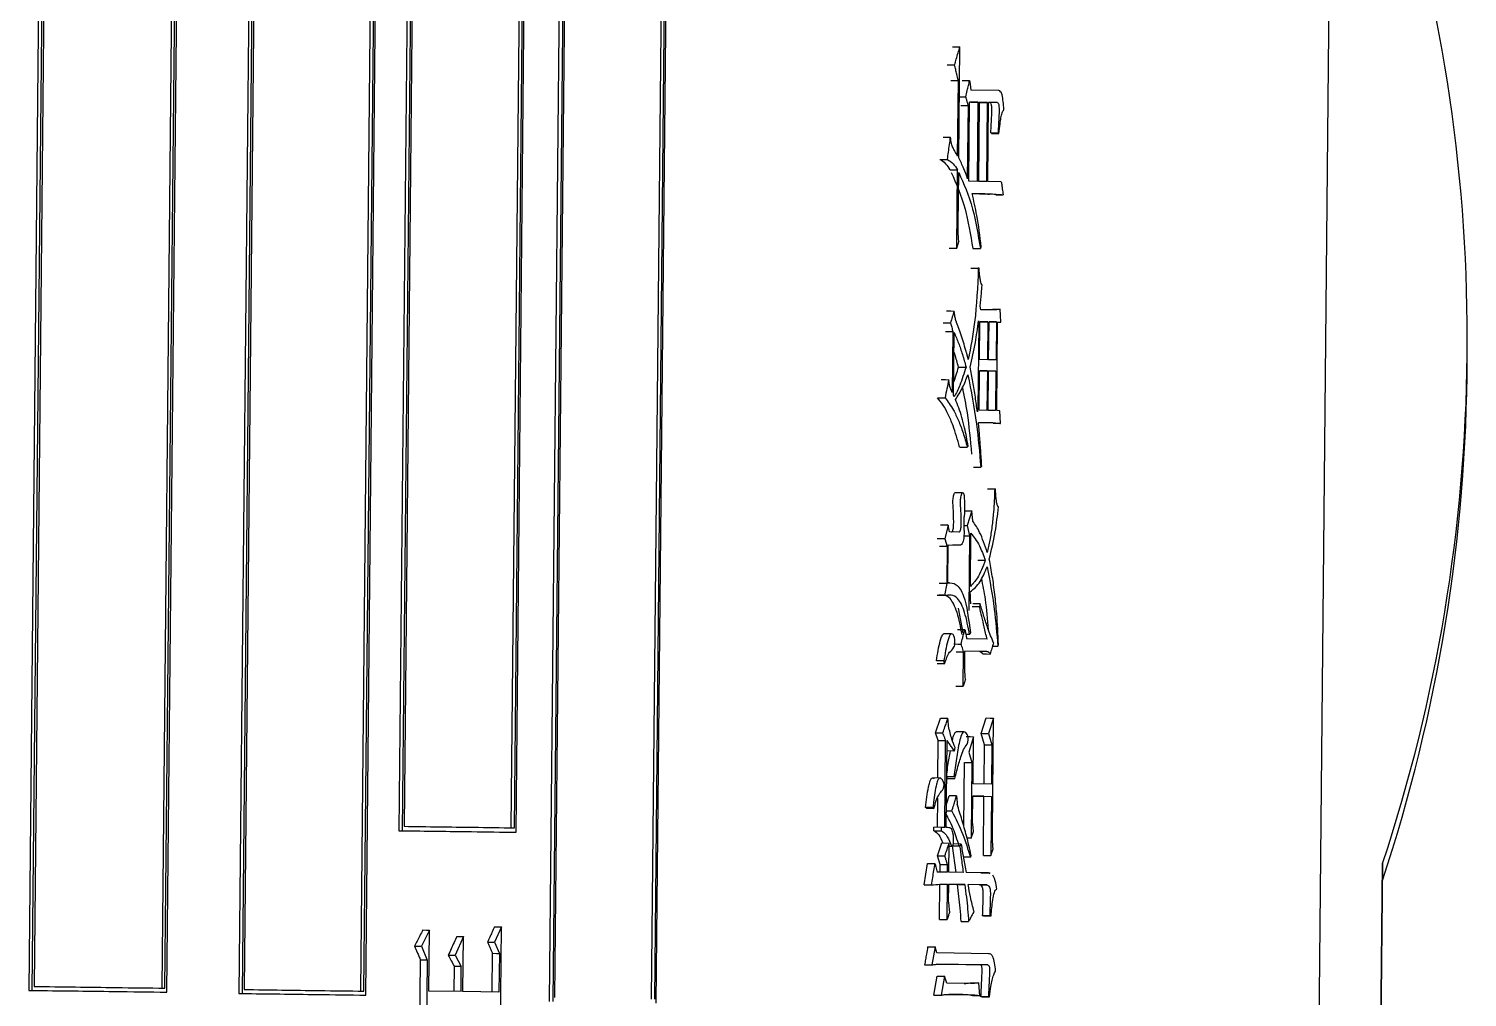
# Model space of a CAD drawing. Header units: millimetres. Extents: x 2448 to 4397, y 790 to 2168.
# Drawn here: x 3211.34 to 3227.63, y 996.73 to 1007.69 of the extents above; entities that cross this region are included whole.
import ezdxf

# ---------------------------------------------------------------- set-up
doc = ezdxf.new("R2010")
doc.units = ezdxf.units.MM

msp = doc.modelspace()

# ---------------------------------------------------------------- linework, layer by layer
at = {"color": 7, "linetype": 'Continuous', "lineweight": 25}
for p, q in [((3225.808, 981.988), (3226.21, 1022.465)), ((3211.54, 1016.729), (3211.342, 996.81)), ((3211.575, 1016.729), (3211.377, 996.81)), ((3211.599, 1016.683), (3211.402, 996.855)), ((3213.043, 1016.665), (3212.847, 996.836)), ((3212.883, 996.836), (3213.08, 1016.665)), ((3212.906, 996.791), (3213.104, 1016.709)), ((3213.918, 1016.694), (3213.72, 996.775)), ((3213.955, 1016.694), (3213.757, 996.775)), ((3213.977, 1016.649), (3213.78, 996.82)), ((3215.294, 1016.631), (3215.098, 996.802)), ((3215.136, 996.802), (3215.332, 1016.631)), ((3215.157, 996.757), (3215.354, 1016.675)), ((3215.71, 1016.625), (3215.531, 998.617)), ((3215.748, 1016.625), (3215.57, 998.617)), ((3216.859, 998.599), (3217.038, 1016.608)), ((3217.434, 1016.602), (3217.236, 996.683)), ((3217.473, 1016.602), (3217.276, 996.683)), ((3215.769, 1016.58), (3215.591, 998.667)), ((3216.979, 1016.563), (3216.801, 998.65)), ((3216.84, 998.65), (3217.018, 1016.563)), ((3217.492, 1016.556), (3217.296, 996.728)), ((3218.586, 1016.541), (3218.389, 996.712)), ((3218.429, 996.712), (3218.626, 1016.54)), ((3218.447, 996.666), (3218.644, 1016.585)), ((3221.872, 1006.232), (3221.885, 1007.488)), ((3221.74, 1007.285), (3221.824, 1007.284)), ((3221.859, 1006.251), (3221.867, 1007.108)), ((3222.327, 1006.993), (3222.01, 1006.999)), ((3221.986, 1005.967), (3221.995, 1006.863)), ((3222.092, 1006.861), (3221.995, 1006.863)), ((3222.009, 1006.862), (3222.092, 1006.861)), ((3222.084, 1005.965), (3222.092, 1006.861)), ((3222.097, 1005.965), (3222.106, 1006.861)), ((3222.197, 1006.859), (3222.106, 1006.861)), ((3222.113, 1006.86), (3222.197, 1006.859)), ((3222.188, 1005.964), (3222.197, 1006.859)), ((3222.201, 1005.963), (3222.21, 1006.859)), ((3222.307, 1006.857), (3222.21, 1006.859)), ((3222.307, 1006.857), (3222.221, 1006.858)), ((3221.972, 1005.996), (3221.981, 1006.824)), ((3221.695, 1006.468), (3221.779, 1006.467)), ((3221.658, 1006.215), (3221.743, 1006.214)), ((3221.773, 1006.096), (3221.857, 1006.096)), ((3221.848, 1005.21), (3221.857, 1006.096)), ((3221.865, 1005.482), (3221.871, 1006.066)), ((3222.084, 1005.965), (3221.986, 1005.967)), ((3222.188, 1005.964), (3222.097, 1005.965)), ((3222.353, 1005.961), (3222.201, 1005.963)), ((3222.291, 1005.815), (3222.375, 1005.814)), ((3221.764, 1005.211), (3221.848, 1005.21)), ((3222.032, 1005.206), (3222.116, 1005.205)), ((3222.009, 1004.983), (3222.093, 1004.982)), ((3222.101, 1004.982), (3222.093, 1004.982)), ((3222.26, 1004.512), (3222.123, 1004.514)), ((3221.805, 1004.266), (3221.798, 1003.575)), ((3221.812, 1003.545), (3221.819, 1004.256)), ((3222.097, 1004.359), (3222.088, 1003.385)), ((3222.107, 1003.949), (3222.111, 1004.378)), ((3222.201, 1004.376), (3222.111, 1004.378)), ((3222.118, 1004.377), (3222.201, 1004.376)), ((3222.201, 1004.376), (3222.197, 1003.948)), ((3222.21, 1003.948), (3222.214, 1004.376)), ((3222.298, 1004.375), (3222.214, 1004.376)), ((3222.215, 1004.375), (3222.298, 1004.375)), ((3222.298, 1004.375), (3222.294, 1003.946)), ((3222.301, 1003.372), (3222.311, 1004.374)), ((3222.311, 1004.374), (3222.347, 1004.374)), ((3222.311, 1004.374), (3222.347, 1004.374)), ((3227.628, 1003.95), (3227.628, 1004.14)), ((3222.197, 1003.948), (3222.107, 1003.949)), ((3222.294, 1003.946), (3222.21, 1003.948)), ((3222.101, 1003.375), (3222.105, 1003.823)), ((3222.196, 1003.821), (3222.105, 1003.823)), ((3222.112, 1003.822), (3222.196, 1003.821)), ((3222.196, 1003.821), (3222.191, 1003.374)), ((3222.204, 1003.373), (3222.209, 1003.821)), ((3222.293, 1003.82), (3222.209, 1003.821)), ((3222.209, 1003.821), (3222.293, 1003.82)), ((3222.293, 1003.82), (3222.288, 1003.372)), ((3221.632, 1003.518), (3221.716, 1003.518)), ((3222.088, 1003.385), (3222.078, 1003.385)), ((3222.191, 1003.374), (3222.101, 1003.375)), ((3222.288, 1003.372), (3222.204, 1003.373)), ((3222.335, 1003.371), (3222.301, 1003.372)), ((3222.094, 1003.239), (3222.243, 1003.236)), ((3222.159, 1003.237), (3222.243, 1003.236)), ((3221.883, 1002.959), (3221.967, 1002.959)), ((3222.037, 1002.733), (3222.121, 1002.732)), ((3221.912, 1002.441), (3221.828, 1002.442)), ((3222.196, 1002.487), (3222.279, 1002.486)), ((3222.279, 1002.486), (3222.287, 1002.486)), ((3221.933, 1002.015), (3221.934, 1002.17)), ((3222.019, 1002.237), (3221.966, 1002.073)), ((3222.032, 1002.12), (3222.019, 1002.237)), ((3221.75, 1002.076), (3221.712, 1001.921)), ((3221.766, 1001.998), (3221.75, 1002.076)), ((3221.872, 1001.996), (3221.766, 1001.998)), ((3221.933, 1002.073), (3221.966, 1002.073)), ((3221.966, 1002.073), (3221.995, 1001.955)), ((3221.995, 1001.955), (3221.987, 1001.108)), ((3222.003, 1001.381), (3222.009, 1001.984)), ((3221.712, 1001.921), (3221.739, 1001.833)), ((3221.739, 1001.833), (3221.735, 1001.414)), ((3221.749, 1001.424), (3221.753, 1001.852)), ((3221.753, 1001.852), (3221.887, 1001.85)), ((3221.887, 1001.85), (3221.803, 1001.851)), ((3222.088, 1001.681), (3222.172, 1001.68)), ((3221.735, 1001.414), (3221.711, 1001.278)), ((3221.762, 1001.424), (3221.749, 1001.424)), ((3221.711, 1001.278), (3221.626, 1001.279)), ((3221.865, 1001.136), (3221.917, 1000.856)), ((3222.022, 1001.156), (3222.106, 1001.155)), ((3222.114, 1001.184), (3222.03, 1001.185)), ((3222.114, 1001.184), (3222.106, 1001.155)), ((3221.784, 1000.844), (3221.7, 1000.845)), ((3221.923, 1000.253), (3221.927, 1000.642)), ((3221.94, 1000.525), (3221.941, 1000.651)), ((3222.191, 1000.647), (3221.941, 1000.651)), ((3222.192, 1000.784), (3221.962, 1000.787)), ((3222.105, 1000.648), (3222.191, 1000.647)), ((3222.253, 1000.704), (3222.313, 1000.704)), ((3222.313, 1000.704), (3222.321, 1000.723)), ((3221.703, 1000.538), (3221.619, 1000.539)), ((3221.627, 1000.51), (3221.712, 1000.509)), ((3221.839, 1000.253), (3221.923, 1000.253)), ((3221.608, 999.726), (3221.665, 999.891)), ((3221.665, 999.891), (3221.749, 999.89)), ((3222.125, 999.718), (3222.181, 999.893)), ((3222.266, 999.892), (3222.209, 999.718)), ((3222.253, 998.607), (3222.266, 999.892)), ((3221.608, 999.726), (3221.692, 999.726)), ((3221.64, 999.638), (3221.608, 999.726)), ((3221.928, 999.735), (3221.843, 999.736)), ((3222.038, 999.681), (3221.984, 999.507)), ((3222.033, 999.146), (3222.038, 999.681)), ((3222.163, 999.591), (3222.125, 999.718)), ((3222.209, 999.718), (3222.247, 999.59)), ((3221.636, 999.213), (3221.64, 999.638)), ((3221.714, 998.654), (3221.723, 999.638)), ((3221.73, 998.654), (3221.74, 999.637)), ((3221.822, 999.519), (3221.738, 999.52)), ((3221.822, 999.519), (3221.829, 999.558)), ((3221.984, 999.507), (3222.02, 999.39)), ((3222.159, 999.143), (3222.163, 999.591)), ((3222.247, 999.59), (3222.243, 999.143)), ((3221.929, 998.667), (3221.936, 999.39)), ((3222.02, 999.39), (3222.011, 998.533)), ((3221.661, 999.213), (3221.577, 999.214)), ((3221.816, 999.227), (3221.732, 999.228)), ((3221.745, 999.208), (3221.736, 999.223)), ((3221.732, 998.916), (3221.762, 999.013)), ((3222.029, 998.718), (3222.032, 999.01)), ((3222.032, 999.01), (3222.242, 999.006)), ((3222.157, 999.007), (3222.032, 999.009)), ((3222.243, 999.143), (3222.033, 999.146)), ((3222.151, 998.335), (3222.157, 999.007)), ((3222.157, 999.007), (3222.242, 999.006)), ((3221.579, 998.88), (3221.496, 998.881)), ((3221.506, 998.871), (3221.496, 998.881)), ((3221.63, 998.655), (3221.633, 998.987)), ((3222.242, 999.006), (3222.235, 998.335)), ((3215.531, 998.617), (3216.82, 998.6)), ((3215.531, 998.617), (3215.57, 998.617)), ((3216.82, 998.6), (3216.859, 998.599)), ((3221.588, 998.617), (3221.588, 998.656)), ((3221.672, 998.655), (3221.588, 998.656)), ((3221.588, 998.617), (3221.671, 998.616)), ((3221.672, 998.655), (3221.671, 998.616)), ((3221.714, 998.654), (3221.672, 998.655)), ((3222.011, 998.533), (3221.966, 998.533)), ((3222.011, 998.533), (3222.037, 998.61)), ((3221.63, 998.334), (3221.68, 998.479)), ((3221.68, 998.479), (3221.764, 998.478)), ((3221.76, 998.147), (3221.764, 998.478)), ((3221.763, 998.442), (3221.795, 998.442)), ((3221.801, 998.448), (3221.885, 998.447)), ((3221.842, 998.145), (3221.801, 998.448)), ((3221.897, 998.466), (3221.814, 998.467)), ((3221.897, 998.466), (3221.885, 998.447)), ((3222.235, 998.335), (3222.26, 998.412)), ((3221.481, 998.005), (3221.519, 998.248)), ((3221.63, 998.334), (3221.714, 998.333)), ((3221.661, 998.236), (3221.63, 998.334)), ((3221.66, 998.149), (3221.661, 998.236)), ((3221.744, 998.148), (3221.745, 998.235)), ((3222.003, 998.319), (3221.925, 998.319)), ((3222.003, 998.319), (3222.013, 998.338)), ((3222.151, 998.335), (3222.235, 998.335)), ((3226.473, 978.36), (3226.67, 998.246)), ((3226.67, 998.246), (3226.509, 981.96)), ((3221.744, 998.148), (3221.628, 998.149)), ((3221.926, 998.145), (3221.76, 998.147)), ((3222.206, 998.14), (3221.957, 998.144)), ((3222.121, 998.141), (3222.206, 998.14)), ((3222.226, 998.13), (3222.206, 998.14)), ((3222.227, 998.138), (3222.209, 998.139)), ((3221.655, 997.613), (3221.659, 998.012)), ((3221.739, 997.612), (3221.743, 998.011)), ((3221.757, 997.807), (3221.759, 998.011)), ((3221.94, 998.008), (3221.759, 998.011)), ((3221.856, 998.009), (3221.759, 998.01)), ((3221.856, 998.009), (3221.94, 998.008)), ((3222.189, 998.004), (3221.978, 998.008)), ((3222.105, 998.005), (3221.978, 998.007)), ((3222.105, 998.005), (3222.189, 998.004)), ((3221.655, 997.613), (3221.739, 997.612)), ((3222.222, 997.653), (3222.138, 997.654)), ((3222.153, 997.654), (3222.138, 997.654)), ((3222.153, 997.654), (3222.237, 997.653)), ((3222.222, 997.653), (3222.237, 997.653)), ((3215.88, 997.493), (3215.788, 997.309)), ((3215.873, 996.802), (3215.88, 997.493)), ((3216.264, 997.42), (3216.169, 997.207)), ((3216.258, 996.797), (3216.264, 997.42)), ((3216.695, 997.531), (3216.615, 997.356)), ((3216.681, 996.099), (3216.695, 997.531)), ((3215.788, 997.309), (3215.854, 997.153)), ((3216.588, 996.792), (3216.592, 997.23)), ((3216.615, 997.356), (3216.67, 997.229)), ((3216.67, 997.229), (3216.666, 996.791)), ((3221.603, 997.303), (3221.568, 997.099)), ((3221.625, 997.234), (3221.603, 997.303)), ((3222.209, 997.225), (3221.625, 997.234)), ((3215.766, 995.995), (3215.777, 997.153)), ((3215.854, 997.153), (3215.843, 995.994)), ((3216.158, 996.798), (3216.161, 997.08)), ((3216.239, 997.079), (3216.161, 997.08)), ((3216.169, 997.207), (3216.239, 997.079)), ((3216.236, 996.797), (3216.239, 997.079)), ((3222.114, 997.099), (3221.624, 997.107)), ((3221.708, 997.106), (3222.198, 997.099)), ((3222.199, 997.099), (3222.114, 997.099)), ((3221.589, 996.757), (3221.626, 996.971)), ((3221.71, 996.97), (3221.672, 996.756)), ((3221.735, 996.892), (3221.71, 996.97)), ((3222.005, 996.887), (3221.735, 996.892)), ((3222.112, 996.75), (3222.098, 996.896)), ((3211.342, 996.81), (3212.87, 996.791)), ((3212.87, 996.791), (3212.906, 996.791)), ((3213.72, 996.775), (3215.119, 996.757)), ((3215.119, 996.757), (3215.157, 996.757)), ((3216.236, 996.797), (3215.873, 996.802)), ((3216.666, 996.791), (3216.258, 996.797)), ((3221.919, 996.762), (3221.761, 996.764)), ((3221.788, 996.764), (3222.003, 996.761)), ((3221.919, 996.762), (3222.003, 996.761)), ((3222.207, 996.738), (3222.123, 996.739)), ((3222.135, 996.739), (3222.123, 996.739)), ((3222.135, 996.739), (3222.219, 996.738)), ((3222.219, 996.738), (3222.207, 996.738))]:
    msp.add_line(p, q, dxfattribs=at)
at = {"color": 7, "linetype": 'Continuous', "lineweight": 25, "flags": 128}
for points in [[(3221.8, 1007.488), (3221.847, 1007.488), (3221.885, 1007.488)], [(3221.783, 1007.109), (3221.83, 1007.108), (3221.867, 1007.108)], [(3221.91, 1007.107), (3221.957, 1007.106), (3221.994, 1007.106)], [(3221.994, 1007.106), (3222, 1007.065), (3222.005, 1007.032), (3222.01, 1006.999)], [(3221.879, 1006.922), (3221.914, 1006.922), (3221.951, 1006.922)], [(3221.896, 1006.825), (3221.943, 1006.824), (3221.981, 1006.824)], [(3222.233, 1006.517), (3222.266, 1006.517), (3222.291, 1006.517), (3222.317, 1006.516)], [(3222.244, 1006.507), (3222.276, 1006.507), (3222.302, 1006.507), (3222.327, 1006.507)], [(3222.123, 1004.514), (3222.118, 1004.533), (3222.113, 1004.553)], [(3221.734, 1004.5), (3221.781, 1004.5), (3221.819, 1004.499)], [(3222.095, 1004.388), (3222.096, 1004.373), (3222.097, 1004.359)], [(3222.255, 1004.521), (3222.301, 1004.52), (3222.339, 1004.52)], [(3222.347, 1004.374), (3222.343, 1004.447), (3222.339, 1004.52)], [(3221.694, 1004.365), (3221.741, 1004.364), (3221.778, 1004.364)], [(3221.721, 1004.267), (3221.768, 1004.266), (3221.805, 1004.266)], [(3221.87, 1003.865), (3221.892, 1003.865), (3221.915, 1003.865), (3221.954, 1003.864)], [(3221.673, 1003.722), (3221.72, 1003.722), (3221.758, 1003.721)], [(3221.771, 1003.643), (3221.764, 1003.682), (3221.758, 1003.721)], [(3221.82, 1003.526), (3221.816, 1003.536), (3221.812, 1003.545)], [(3222.088, 1003.385), (3222.085, 1003.37), (3222.082, 1003.356)], [(3222.346, 1003.225), (3222.341, 1003.298), (3222.335, 1003.371)], [(3222.346, 1003.225), (3222.298, 1003.225), (3222.263, 1003.226)], [(3221.935, 1002.238), (3221.982, 1002.238), (3222.019, 1002.237)], [(3221.75, 1002.076), (3221.702, 1002.077), (3221.665, 1002.077)], [(3221.93, 1001.956), (3221.957, 1001.956), (3221.995, 1001.955)], [(3221.712, 1001.921), (3221.664, 1001.921), (3221.627, 1001.922)], [(3221.739, 1001.833), (3221.691, 1001.833), (3221.654, 1001.834)], [(3221.735, 1001.414), (3221.687, 1001.415), (3221.65, 1001.415)], [(3221.857, 1000.896), (3221.903, 1000.895), (3221.941, 1000.895)], [(3221.995, 1000.836), (3221.964, 1000.836), (3221.952, 1000.836)], [(3222.003, 1000.855), (3222.001, 1000.85), (3221.998, 1000.843), (3221.995, 1000.836)], [(3221.814, 1000.731), (3221.86, 1000.73), (3221.898, 1000.73)], [(3221.843, 1000.643), (3221.89, 1000.642), (3221.927, 1000.642)], [(3222.143, 1000.618), (3222.163, 1000.618), (3222.184, 1000.618), (3222.227, 1000.617)], [(3222.181, 999.893), (3222.228, 999.892), (3222.266, 999.892)], [(3221.954, 999.682), (3222.001, 999.682), (3222.038, 999.681)], [(3222.125, 999.718), (3222.172, 999.718), (3222.209, 999.718)], [(3221.64, 999.638), (3221.687, 999.638), (3221.723, 999.638)], [(3222.163, 999.591), (3222.21, 999.591), (3222.247, 999.59)], [(3221.936, 999.39), (3221.983, 999.39), (3222.02, 999.39)], [(3221.745, 999.208), (3221.782, 999.208), (3221.805, 999.208), (3221.828, 999.208)], [(3221.846, 999.013), (3221.799, 999.013), (3221.762, 999.013)], [(3221.846, 999.013), (3221.85, 998.969), (3221.852, 998.942), (3221.854, 998.915)], [(3221.506, 998.871), (3221.531, 998.871), (3221.56, 998.871), (3221.589, 998.87)], [(3221.793, 998.838), (3221.772, 998.838), (3221.751, 998.838), (3221.732, 998.839)], [(3222.037, 998.61), (3222.034, 998.654), (3222.031, 998.686), (3222.029, 998.718)], [(3221.519, 998.248), (3221.566, 998.247), (3221.602, 998.247)], [(3221.661, 998.236), (3221.708, 998.235), (3221.745, 998.235)], [(3221.481, 998.005), (3221.527, 998.005), (3221.564, 998.004)], [(3221.757, 997.807), (3221.76, 997.763), (3221.763, 997.726), (3221.765, 997.69)], [(3221.899, 997.59), (3221.946, 997.589), (3221.983, 997.589)], [(3215.803, 997.494), (3215.846, 997.493), (3215.88, 997.493)], [(3216.187, 997.42), (3216.23, 997.42), (3216.264, 997.42)], [(3216.617, 997.531), (3216.66, 997.531), (3216.695, 997.531)], [(3215.711, 997.31), (3215.754, 997.309), (3215.788, 997.309)], [(3216.537, 997.357), (3216.581, 997.357), (3216.615, 997.356)], [(3216.592, 997.23), (3216.636, 997.229), (3216.67, 997.229)], [(3221.519, 997.303), (3221.566, 997.303), (3221.603, 997.303)], [(3215.854, 997.153), (3215.811, 997.153), (3215.777, 997.153)], [(3216.092, 997.207), (3216.135, 997.207), (3216.169, 997.207)], [(3221.485, 997.099), (3221.531, 997.099), (3221.568, 997.099)], [(3221.626, 996.971), (3221.673, 996.97), (3221.71, 996.97)], [(3222.014, 996.897), (3222.061, 996.896), (3222.098, 996.896)], [(3211.342, 996.81), (3211.362, 996.81), (3211.377, 996.81)], [(3213.72, 996.775), (3213.741, 996.775), (3213.757, 996.775)], [(3221.589, 996.757), (3221.635, 996.757), (3221.672, 996.756)], [(3222.112, 996.75), (3222.065, 996.75), (3222.028, 996.75)]]:
    msp.add_lwpolyline(points, dxfattribs=at)
at = {"color": 7, "linetype": 'Continuous', "lineweight": 25}
for centre, start, end in [((3208.729, 1004.188), 341.6779, 17.1835), ((3208.728, 1003.998), 341.6639, 359.8542)]:
    msp.add_arc(centre, 18.9, start, end, dxfattribs=at)
for points, knots in [([(3221.824, 1007.284), (3221.831, 1007.306), (3221.844, 1007.351), (3221.864, 1007.419), (3221.878, 1007.465), (3221.885, 1007.488)], [0, 0, 0, 0, 0.327334, 0.663667, 1, 1, 1, 1]), ([(3221.867, 1007.108), (3221.861, 1007.132), (3221.851, 1007.173), (3221.837, 1007.231), (3221.828, 1007.266), (3221.824, 1007.284)], [0, 0, 0, 0, 0.401179, 0.700589, 1, 1, 1, 1]), ([(3221.951, 1006.922), (3221.957, 1006.946), (3221.967, 1006.989), (3221.981, 1007.05), (3221.99, 1007.087), (3221.994, 1007.106)], [0, 0, 0, 0, 0.39674, 0.69837, 1, 1, 1, 1]), ([(3222.382, 1006.778), (3222.378, 1006.839), (3222.372, 1006.924), (3222.346, 1006.986), (3222.333, 1006.991), (3222.327, 1006.993)], [0, 0, 0, 0, 0.576232, 0.790743, 1, 1, 1, 1]), ([(3221.981, 1006.824), (3221.977, 1006.835), (3221.971, 1006.856), (3221.961, 1006.889), (3221.955, 1006.911), (3221.951, 1006.922)], [0, 0, 0, 0, 0.328624, 0.664312, 1, 1, 1, 1]), ([(3222.221, 1006.858), (3222.225, 1006.857), (3222.232, 1006.856), (3222.238, 1006.838), (3222.245, 1006.792), (3222.239, 1006.679), (3222.234, 1006.581), (3222.231, 1006.517)], [0, 0, 0, 0, 0.09988, 0.161027, 0.225197, 0.488841, 1, 1, 1, 1]), ([(3222.307, 1006.857), (3222.311, 1006.857), (3222.318, 1006.855), (3222.324, 1006.837), (3222.331, 1006.791), (3222.324, 1006.678), (3222.32, 1006.581), (3222.317, 1006.516)], [0, 0, 0, 0, 0.099992, 0.161179, 0.225357, 0.488943, 1, 1, 1, 1]), ([(3222.327, 1006.507), (3222.331, 1006.544), (3222.336, 1006.606), (3222.349, 1006.685), (3222.363, 1006.744), (3222.375, 1006.767), (3222.382, 1006.778)], [0, 0, 0, 0, 0.348975, 0.571883, 0.789677, 1, 1, 1, 1]), ([(3222.317, 1006.516), (3222.319, 1006.515), (3222.322, 1006.511), (3222.325, 1006.508), (3222.327, 1006.507)], [0, 0, 0, 0, 0.499999, 1, 1, 1, 1]), ([(3221.743, 1006.214), (3221.747, 1006.242), (3221.755, 1006.298), (3221.767, 1006.382), (3221.775, 1006.439), (3221.779, 1006.467)], [0, 0, 0, 0, 0.328333, 0.664167, 1, 1, 1, 1]), ([(3221.859, 1006.251), (3221.848, 1006.27), (3221.831, 1006.302), (3221.807, 1006.344), (3221.787, 1006.392), (3221.782, 1006.442), (3221.779, 1006.467)], [0, 0, 0, 0, 0.334537, 0.551409, 0.771322, 1, 1, 1, 1]), ([(3221.658, 1006.215), (3221.68, 1006.202), (3221.72, 1006.179), (3221.756, 1006.122), (3221.772, 1006.096)], [0, 0, 0, 0, 0.556645, 1, 1, 1, 1]), ([(3221.743, 1006.214), (3221.765, 1006.201), (3221.805, 1006.178), (3221.841, 1006.121), (3221.857, 1006.096)], [0, 0, 0, 0, 0.556684, 1, 1, 1, 1]), ([(3221.972, 1005.996), (3221.958, 1006.035), (3221.935, 1006.096), (3221.901, 1006.173), (3221.882, 1006.212), (3221.872, 1006.232)], [0, 0, 0, 0, 0.453187, 0.726355, 1, 1, 1, 1]), ([(3221.785, 1006.067), (3221.842, 1005.941), (3221.946, 1005.713), (3222.004, 1005.363), (3222.031, 1005.206)], [0, 0, 0, 0, 0.5513605, 1, 1, 1, 1]), ([(3221.871, 1006.066), (3221.928, 1005.94), (3222.031, 1005.712), (3222.09, 1005.362), (3222.116, 1005.205)], [0, 0, 0, 0, 0.551463, 1, 1, 1, 1]), ([(3222.353, 1005.961), (3222.355, 1005.948), (3222.359, 1005.921), (3222.366, 1005.872), (3222.371, 1005.837), (3222.375, 1005.814)], [0, 0, 0, 0, 0.271196, 0.542393, 1, 1, 1, 1]), ([(3222.023, 1005.83), (3222.055, 1005.829), (3222.119, 1005.828), (3222.237, 1005.826), (3222.321, 1005.819), (3222.375, 1005.814)], [0, 0, 0, 0, 0.268696, 0.537392, 1, 1, 1, 1]), ([(3222.127, 1005.225), (3222.112, 1005.346), (3222.084, 1005.561), (3222.041, 1005.748), (3222.023, 1005.83)], [0, 0, 0, 0, 0.563625, 1, 1, 1, 1]), ([(3222.061, 1005.828), (3222.092, 1005.827), (3222.143, 1005.826), (3222.189, 1005.823), (3222.216, 1005.822), (3222.218, 1005.822), (3222.218, 1005.822)], [0, 0, 0, 0, 0.511474, 0.839282, 0.983312, 1, 1, 1, 1]), ([(3221.871, 1005.287), (3221.869, 1005.323), (3221.865, 1005.387), (3221.865, 1005.453), (3221.865, 1005.482)], [0, 0, 0, 0, 0.558776, 1, 1, 1, 1]), ([(3221.871, 1005.287), (3221.868, 1005.276), (3221.863, 1005.258), (3221.855, 1005.232), (3221.85, 1005.217), (3221.848, 1005.21)], [0, 0, 0, 0, 0.429625, 0.714813, 1, 1, 1, 1]), ([(3222.116, 1005.205), (3222.118, 1005.209), (3222.122, 1005.215), (3222.125, 1005.221), (3222.127, 1005.225)], [0, 0, 0, 0, 0.500751, 1, 1, 1, 1]), ([(3222.093, 1004.982), (3222.084, 1004.774), (3222.068, 1004.405), (3222.006, 1004.089), (3221.979, 1003.952)], [0, 0, 0, 0, 0.565204, 1, 1, 1, 1]), ([(3222.136, 1004.786), (3222.13, 1004.802), (3222.12, 1004.829), (3222.11, 1004.88), (3222.104, 1004.929), (3222.102, 1004.964), (3222.101, 1004.982)], [0, 0, 0, 0, 0.329696, 0.549534, 0.773574, 1, 1, 1, 1]), ([(3222.113, 1004.553), (3222.118, 1004.602), (3222.126, 1004.679), (3222.133, 1004.758), (3222.136, 1004.786)], [0, 0, 0, 0, 0.632425, 1, 1, 1, 1]), ([(3221.819, 1004.499), (3221.812, 1004.477), (3221.799, 1004.432), (3221.785, 1004.386), (3221.778, 1004.364)], [0, 0, 0, 0, 0.5000008, 1, 1, 1, 1]), ([(3221.835, 1004.402), (3221.832, 1004.418), (3221.827, 1004.451), (3221.821, 1004.483), (3221.819, 1004.499)], [0, 0, 0, 0, 0.500003, 1, 1, 1, 1]), ([(3221.979, 1003.952), (3221.979, 1003.954), (3221.978, 1003.957), (3221.977, 1003.961), (3221.976, 1003.965), (3221.975, 1003.97), (3221.974, 1003.974), (3221.973, 1003.977), (3221.972, 1003.981), (3221.971, 1003.986), (3221.97, 1003.99), (3221.969, 1003.993), (3221.968, 1003.996), (3221.967, 1004.001), (3221.966, 1004.006), (3221.964, 1004.011), (3221.962, 1004.018), (3221.956, 1004.04), (3221.941, 1004.093), (3221.924, 1004.147), (3221.902, 1004.216), (3221.889, 1004.255), (3221.877, 1004.287), (3221.875, 1004.293), (3221.872, 1004.3), (3221.87, 1004.307), (3221.867, 1004.314), (3221.865, 1004.32), (3221.863, 1004.327), (3221.86, 1004.334), (3221.857, 1004.341), (3221.855, 1004.347), (3221.854, 1004.351), (3221.852, 1004.355), (3221.851, 1004.357), (3221.85, 1004.361), (3221.849, 1004.364), (3221.847, 1004.368), (3221.846, 1004.371), (3221.845, 1004.374), (3221.844, 1004.378), (3221.842, 1004.381), (3221.841, 1004.384), (3221.84, 1004.388), (3221.839, 1004.391), (3221.837, 1004.395), (3221.836, 1004.398), (3221.835, 1004.4), (3221.835, 1004.402)], [0, 0, 0, 0, 0.012734, 0.019116, 0.025497, 0.038261, 0.044642, 0.051024, 0.057405, 0.070169, 0.07655, 0.082932, 0.089313, 0.095695, 0.108458, 0.121222, 0.127603, 0.15313, 0.255256, 0.459524, 0.510578, 0.714829, 0.727592, 0.740355, 0.753119, 0.778645, 0.791408, 0.804172, 0.816935, 0.842461, 0.855225, 0.867988, 0.880751, 0.887133, 0.893514, 0.899896, 0.912659, 0.919041, 0.925422, 0.931804, 0.944567, 0.950949, 0.95733, 0.963712, 0.976475, 0.982857, 0.989238, 1, 1, 1, 1]), ([(3222, 1003.864), (3222.021, 1003.955), (3222.059, 1004.119), (3222.084, 1004.305), (3222.095, 1004.388)], [0, 0, 0, 0, 0.556328, 1, 1, 1, 1]), ([(3222.339, 1004.52), (3222.329, 1004.518), (3222.312, 1004.514), (3222.286, 1004.512), (3222.269, 1004.512), (3222.26, 1004.512)], [0, 0, 0, 0, 0.3489976, 0.6744248, 1, 1, 1, 1]), ([(3221.778, 1004.364), (3221.783, 1004.347), (3221.792, 1004.315), (3221.801, 1004.282), (3221.805, 1004.266)], [0, 0, 0, 0, 0.500001, 1, 1, 1, 1]), ([(3221.819, 1004.256), (3221.836, 1004.217), (3221.869, 1004.139), (3221.914, 1004.009), (3221.941, 1003.913), (3221.954, 1003.864)], [0, 0, 0, 0, 0.335797, 0.666653, 1, 1, 1, 1]), ([(3221.868, 1003.865), (3221.856, 1003.914), (3221.839, 1003.975), (3221.821, 1004.028), (3221.817, 1004.038)], [0, 0, 0, 0, 0.801995, 1, 1, 1, 1]), ([(3221.814, 1003.698), (3221.814, 1003.698), (3221.835, 1003.744), (3221.852, 1003.804), (3221.868, 1003.865)], [0, 0, 0, 0, 0.000975, 1, 1, 1, 1]), ([(3221.954, 1003.864), (3221.931, 1003.792), (3221.891, 1003.663), (3221.842, 1003.567), (3221.82, 1003.526)], [0, 0, 0, 0, 0.563805, 1, 1, 1, 1]), ([(3221.834, 1003.496), (3221.862, 1003.539), (3221.912, 1003.617), (3221.956, 1003.727), (3221.975, 1003.776)], [0, 0, 0, 0, 0.556523, 1, 1, 1, 1]), ([(3221.975, 1003.776), (3222.01, 1003.595), (3222.074, 1003.268), (3222.107, 1002.897), (3222.121, 1002.732)], [0, 0, 0, 0, 0.555351, 1, 1, 1, 1]), ([(3222.082, 1003.356), (3222.075, 1003.412), (3222.06, 1003.529), (3222.033, 1003.699), (3222.011, 1003.809), (3222, 1003.864)], [0, 0, 0, 0, 0.317568, 0.657783, 1, 1, 1, 1]), ([(3221.758, 1003.721), (3221.751, 1003.688), (3221.737, 1003.62), (3221.723, 1003.552), (3221.716, 1003.518)], [0, 0, 0, 0, 0.5, 1, 1, 1, 1]), ([(3221.798, 1003.575), (3221.795, 1003.584), (3221.788, 1003.6), (3221.779, 1003.623), (3221.774, 1003.637), (3221.771, 1003.643)], [0, 0, 0, 0, 0.405621, 0.70281, 1, 1, 1, 1]), ([(3222.02, 1002.879), (3222.005, 1003.039), (3221.982, 1003.308), (3221.935, 1003.541), (3221.916, 1003.635)], [0, 0, 0, 0, 0.5961323, 1, 1, 1, 1]), ([(3221.881, 1002.959), (3221.858, 1003.043), (3221.819, 1003.181), (3221.753, 1003.33), (3221.695, 1003.439), (3221.652, 1003.492), (3221.631, 1003.518)], [0, 0, 0, 0, 0.345685, 0.565873, 0.783961, 1, 1, 1, 1]), ([(3221.716, 1003.518), (3221.748, 1003.474), (3221.802, 1003.402), (3221.869, 1003.263), (3221.922, 1003.123), (3221.952, 1003.014), (3221.967, 1002.959)], [0, 0, 0, 0, 0.334574, 0.553688, 0.775445, 1, 1, 1, 1]), ([(3221.978, 1002.968), (3221.965, 1003.039), (3221.945, 1003.155), (3221.907, 1003.296), (3221.873, 1003.405), (3221.847, 1003.466), (3221.834, 1003.496)], [0, 0, 0, 0, 0.345466, 0.566001, 0.784169, 1, 1, 1, 1]), ([(3222.132, 1002.742), (3222.128, 1002.803), (3222.121, 1002.917), (3222.108, 1003.083), (3222.099, 1003.187), (3222.094, 1003.239)], [0, 0, 0, 0, 0.365327, 0.682454, 1, 1, 1, 1]), ([(3222.243, 1003.236), (3222.253, 1003.236), (3222.273, 1003.235), (3222.307, 1003.231), (3222.332, 1003.227), (3222.346, 1003.225)], [0, 0, 0, 0, 0.287779, 0.575565, 1, 1, 1, 1]), ([(3221.967, 1002.959), (3221.969, 1002.96), (3221.972, 1002.963), (3221.976, 1002.967), (3221.978, 1002.968)], [0, 0, 0, 0, 0.500657, 1, 1, 1, 1]), ([(3222.121, 1002.732), (3222.123, 1002.734), (3222.127, 1002.737), (3222.13, 1002.74), (3222.132, 1002.742)], [0, 0, 0, 0, 0.500003, 1, 1, 1, 1]), ([(3221.787, 1001.997), (3221.788, 1001.999), (3221.792, 1002.003), (3221.798, 1002.001), (3221.804, 1002.013), (3221.809, 1002.031), (3221.814, 1002.066), (3221.814, 1002.137), (3221.813, 1002.237), (3221.802, 1002.335), (3221.811, 1002.401), (3221.819, 1002.428), (3221.824, 1002.44), (3221.826, 1002.442), (3221.827, 1002.442)], [0, 0, 0, 0, 0.034171, 0.073389, 0.106736, 0.15583, 0.204987, 0.325015, 0.55693, 0.788459, 0.894095, 0.950742, 0.996202, 1, 1, 1, 1]), ([(3221.872, 1001.996), (3221.874, 1001.998), (3221.878, 1002.002), (3221.884, 1002), (3221.89, 1002.013), (3221.894, 1002.03), (3221.899, 1002.066), (3221.9, 1002.136), (3221.899, 1002.236), (3221.887, 1002.334), (3221.897, 1002.4), (3221.904, 1002.428), (3221.91, 1002.44), (3221.916, 1002.445), (3221.92, 1002.443), (3221.925, 1002.435), (3221.93, 1002.421), (3221.936, 1002.378), (3221.935, 1002.313), (3221.936, 1002.247), (3221.935, 1002.203), (3221.934, 1002.181), (3221.934, 1002.17)], [0, 0, 0, 0, 0.021255, 0.045634, 0.066381, 0.096882, 0.127416, 0.201896, 0.345722, 0.489304, 0.555122, 0.590298, 0.618631, 0.635436, 0.65237, 0.671401, 0.697046, 0.723328, 0.842965, 0.921389, 0.96072, 1, 1, 1, 1]), ([(3222.279, 1002.486), (3222.275, 1002.397), (3222.269, 1002.252), (3222.248, 1002.058), (3222.225, 1001.904), (3222.204, 1001.812), (3222.194, 1001.767)], [0, 0, 0, 0, 0.344241, 0.565371, 0.784215, 1, 1, 1, 1]), ([(3222.321, 1002.281), (3222.317, 1002.285), (3222.309, 1002.294), (3222.3, 1002.332), (3222.292, 1002.395), (3222.289, 1002.448), (3222.287, 1002.486)], [0, 0, 0, 0, 0.175129, 0.358666, 0.54795, 1, 1, 1, 1]), ([(3222.217, 1001.689), (3222.241, 1001.789), (3222.286, 1001.969), (3222.31, 1002.185), (3222.321, 1002.281)], [0, 0, 0, 0, 0.5546785, 1, 1, 1, 1]), ([(3222.194, 1001.767), (3222.167, 1001.848), (3222.118, 1001.992), (3222.058, 1002.081), (3222.032, 1002.12)], [0, 0, 0, 0, 0.564028, 1, 1, 1, 1]), ([(3221.933, 1002.015), (3221.932, 1001.99), (3221.931, 1001.943), (3221.921, 1001.882), (3221.904, 1001.853), (3221.893, 1001.851), (3221.887, 1001.85)], [0, 0, 0, 0, 0.294355, 0.578425, 0.791193, 1, 1, 1, 1]), ([(3222.009, 1001.984), (3222.042, 1001.942), (3222.102, 1001.867), (3222.15, 1001.737), (3222.172, 1001.68)], [0, 0, 0, 0, 0.5553053, 1, 1, 1, 1]), ([(3222.172, 1001.68), (3222.143, 1001.605), (3222.092, 1001.473), (3222.03, 1001.409), (3222.003, 1001.381)], [0, 0, 0, 0, 0.563495, 1, 1, 1, 1]), ([(3222.321, 1000.723), (3222.316, 1000.842), (3222.307, 1001.036), (3222.281, 1001.293), (3222.253, 1001.5), (3222.229, 1001.626), (3222.217, 1001.689)], [0, 0, 0, 0, 0.3439362, 0.5647409, 0.7835602, 1, 1, 1, 1]), ([(3222.002, 1001.322), (3222.041, 1001.353), (3222.11, 1001.409), (3222.167, 1001.542), (3222.192, 1001.602)], [0, 0, 0, 0, 0.555142, 1, 1, 1, 1]), ([(3222.209, 1000.89), (3222.199, 1001.009), (3222.182, 1001.218), (3222.146, 1001.396), (3222.13, 1001.473)], [0, 0, 0, 0, 0.5663986, 1, 1, 1, 1]), ([(3222.192, 1001.602), (3222.222, 1001.447), (3222.276, 1001.168), (3222.302, 1000.847), (3222.313, 1000.704)], [0, 0, 0, 0, 0.554603, 1, 1, 1, 1]), ([(3221.909, 1000.836), (3221.892, 1000.925), (3221.859, 1001.097), (3221.76, 1001.3), (3221.677, 1001.287), (3221.626, 1001.279)], [0, 0, 0, 0, 0.292268, 0.570102, 1, 1, 1, 1]), ([(3221.995, 1000.836), (3221.978, 1000.924), (3221.944, 1001.097), (3221.846, 1001.299), (3221.762, 1001.286), (3221.711, 1001.278)], [0, 0, 0, 0, 0.292119, 0.569949, 1, 1, 1, 1]), ([(3221.749, 1001.424), (3221.78, 1001.423), (3221.844, 1001.422), (3221.951, 1001.262), (3221.983, 1001.011), (3222.003, 1000.855)], [0, 0, 0, 0, 0.271051, 0.544558, 1, 1, 1, 1]), ([(3222.009, 1001.186), (3222.007, 1001.211), (3222.003, 1001.256), (3222.003, 1001.302), (3222.002, 1001.322)], [0, 0, 0, 0, 0.558906, 1, 1, 1, 1]), ([(3222.192, 1000.784), (3222.181, 1000.831), (3222.161, 1000.916), (3222.133, 1001.04), (3222.115, 1001.117), (3222.106, 1001.155)], [0, 0, 0, 0, 0.37909, 0.689545, 1, 1, 1, 1]), ([(3222.265, 1000.743), (3222.243, 1000.797), (3222.206, 1000.89), (3222.157, 1001.041), (3222.128, 1001.136), (3222.114, 1001.184)], [0, 0, 0, 0, 0.399279, 0.699294, 1, 1, 1, 1]), ([(3221.618, 1000.539), (3221.631, 1000.62), (3221.647, 1000.722), (3221.677, 1000.812), (3221.69, 1000.843), (3221.698, 1000.843), (3221.699, 1000.843)], [0, 0, 0, 0, 0.652367, 0.81826, 0.978942, 1, 1, 1, 1]), ([(3221.712, 1000.509), (3221.729, 1000.559), (3221.76, 1000.648), (3221.807, 1000.665), (3221.826, 1000.717), (3221.83, 1000.751), (3221.826, 1000.785), (3221.82, 1000.812), (3221.811, 1000.832), (3221.799, 1000.846), (3221.781, 1000.848), (3221.762, 1000.813), (3221.732, 1000.719), (3221.716, 1000.618), (3221.703, 1000.538)], [0, 0, 0, 0, 0.206868, 0.36599, 0.398263, 0.429777, 0.462673, 0.497292, 0.528823, 0.558939, 0.620363, 0.68271, 0.747056, 1, 1, 1, 1]), ([(3221.898, 1000.73), (3221.904, 1000.753), (3221.914, 1000.793), (3221.929, 1000.848), (3221.937, 1000.879), (3221.941, 1000.895)], [0, 0, 0, 0, 0.4259906, 0.7129953, 1, 1, 1, 1]), ([(3221.941, 1000.895), (3221.943, 1000.882), (3221.948, 1000.858), (3221.955, 1000.822), (3221.959, 1000.799), (3221.962, 1000.787)], [0, 0, 0, 0, 0.351678, 0.675839, 1, 1, 1, 1]), ([(3221.927, 1000.642), (3221.924, 1000.652), (3221.917, 1000.672), (3221.908, 1000.701), (3221.901, 1000.72), (3221.898, 1000.73)], [0, 0, 0, 0, 0.3456397, 0.6728198, 1, 1, 1, 1]), ([(3222.105, 1000.648), (3222.112, 1000.647), (3222.125, 1000.645), (3222.136, 1000.626), (3222.141, 1000.618)], [0, 0, 0, 0, 0.556984, 1, 1, 1, 1]), ([(3222.191, 1000.647), (3222.198, 1000.646), (3222.211, 1000.644), (3222.222, 1000.626), (3222.227, 1000.617)], [0, 0, 0, 0, 0.557026, 1, 1, 1, 1]), ([(3222.265, 1000.743), (3222.262, 1000.733), (3222.255, 1000.711), (3222.243, 1000.669), (3222.233, 1000.638), (3222.227, 1000.617)], [0, 0, 0, 0, 0.255423, 0.510845, 1, 1, 1, 1]), ([(3221.712, 1000.509), (3221.711, 1000.512), (3221.709, 1000.518), (3221.707, 1000.527), (3221.705, 1000.535), (3221.703, 1000.538)], [0, 0, 0, 0, 0.253685, 0.627428, 1, 1, 1, 1]), ([(3221.946, 1000.33), (3221.944, 1000.366), (3221.94, 1000.43), (3221.94, 1000.496), (3221.94, 1000.525)], [0, 0, 0, 0, 0.55878, 1, 1, 1, 1]), ([(3221.946, 1000.33), (3221.943, 1000.319), (3221.938, 1000.3), (3221.93, 1000.275), (3221.926, 1000.26), (3221.923, 1000.253)], [0, 0, 0, 0, 0.429634, 0.714817, 1, 1, 1, 1]), ([(3221.692, 999.726), (3221.7, 999.748), (3221.713, 999.786), (3221.732, 999.841), (3221.743, 999.874), (3221.749, 999.89)], [0, 0, 0, 0, 0.404332, 0.702166, 1, 1, 1, 1]), ([(3221.829, 999.558), (3221.817, 999.589), (3221.797, 999.641), (3221.773, 999.723), (3221.755, 999.799), (3221.751, 999.86), (3221.749, 999.89)], [0, 0, 0, 0, 0.334029, 0.552651, 0.774344, 1, 1, 1, 1]), ([(3221.723, 999.638), (3221.72, 999.648), (3221.713, 999.668), (3221.702, 999.698), (3221.695, 999.716), (3221.692, 999.726)], [0, 0, 0, 0, 0.363318, 0.681659, 1, 1, 1, 1]), ([(3221.799, 999.639), (3221.804, 999.657), (3221.811, 999.688), (3221.825, 999.719), (3221.836, 999.734), (3221.842, 999.735), (3221.844, 999.735)], [0, 0, 0, 0, 0.404219, 0.683629, 0.90015, 1, 1, 1, 1]), ([(3221.828, 999.208), (3221.838, 999.247), (3221.86, 999.339), (3221.896, 999.455), (3221.933, 999.56), (3221.967, 999.589), (3221.977, 999.639), (3221.979, 999.66), (3221.978, 999.678), (3221.974, 999.694), (3221.966, 999.714), (3221.95, 999.729), (3221.932, 999.739), (3221.915, 999.729), (3221.897, 999.692), (3221.87, 999.596), (3221.844, 999.432), (3221.825, 999.296), (3221.816, 999.227)], [0, 0, 0, 0, 0.0990419, 0.2356845, 0.3223569, 0.4088773, 0.4250856, 0.441364, 0.4530328, 0.4647559, 0.4805329, 0.5198375, 0.5618155, 0.5890094, 0.622546, 0.6900932, 0.8434887, 1, 1, 1, 1]), ([(3221.736, 999.256), (3221.74, 999.29), (3221.752, 999.38), (3221.767, 999.467), (3221.777, 999.52)], [0, 0, 0, 0, 0.383671, 1, 1, 1, 1]), ([(3221.822, 999.519), (3221.812, 999.533), (3221.794, 999.56), (3221.766, 999.599), (3221.749, 999.625), (3221.74, 999.637)], [0, 0, 0, 0, 0.35178, 0.67589, 1, 1, 1, 1]), ([(3221.496, 998.881), (3221.501, 998.92), (3221.51, 998.999), (3221.525, 999.096), (3221.541, 999.162), (3221.552, 999.195), (3221.564, 999.212), (3221.578, 999.216), (3221.587, 999.209), (3221.593, 999.205)], [0, 0, 0, 0, 0.26744, 0.535067, 0.670515, 0.765701, 0.828331, 0.890992, 1, 1, 1, 1]), ([(3221.589, 998.87), (3221.607, 998.931), (3221.635, 999.022), (3221.678, 999.063), (3221.695, 999.089), (3221.7, 999.105), (3221.704, 999.12), (3221.705, 999.137), (3221.704, 999.151), (3221.7, 999.168), (3221.688, 999.192), (3221.672, 999.211), (3221.655, 999.215), (3221.644, 999.207), (3221.632, 999.185), (3221.607, 999.101), (3221.593, 998.991), (3221.582, 998.9), (3221.579, 998.88)], [0, 0, 0, 0, 0.228387, 0.342016, 0.369925, 0.383822, 0.408333, 0.42181, 0.435403, 0.451506, 0.482832, 0.55462, 0.592358, 0.621139, 0.649899, 0.710795, 0.936295, 1, 1, 1, 1]), ([(3221.793, 998.838), (3221.8, 998.861), (3221.812, 998.902), (3221.83, 998.96), (3221.84, 998.995), (3221.846, 999.013)], [0, 0, 0, 0, 0.401171, 0.700585, 1, 1, 1, 1]), ([(3221.589, 998.87), (3221.588, 998.871), (3221.586, 998.873), (3221.583, 998.877), (3221.58, 998.879), (3221.579, 998.88)], [0, 0, 0, 0, 0.250291, 0.625145, 1, 1, 1, 1]), ([(3222.013, 998.338), (3221.995, 998.413), (3221.963, 998.552), (3221.908, 998.741), (3221.872, 998.857), (3221.854, 998.915)], [0, 0, 0, 0, 0.367879, 0.683732, 1, 1, 1, 1]), ([(3221.875, 998.447), (3221.854, 998.514), (3221.806, 998.666), (3221.744, 998.777), (3221.709, 998.839)], [0, 0, 0, 0, 0.438106, 1, 1, 1, 1]), ([(3221.793, 998.838), (3221.836, 998.755), (3221.915, 998.605), (3221.976, 998.407), (3222.003, 998.319)], [0, 0, 0, 0, 0.55502, 1, 1, 1, 1]), ([(3215.57, 998.617), (3215.702, 998.615), (3215.967, 998.612), (3216.399, 998.606), (3216.692, 998.602), (3216.859, 998.599)], [0, 0, 0, 0, 0.300091, 0.600183, 1, 1, 1, 1]), ([(3215.591, 998.667), (3215.724, 998.665), (3215.989, 998.662), (3216.406, 998.656), (3216.686, 998.652), (3216.84, 998.65)], [0, 0, 0, 0, 0.309931, 0.619863, 1, 1, 1, 1]), ([(3221.588, 998.617), (3221.608, 998.606), (3221.647, 998.584), (3221.676, 998.513), (3221.69, 998.479)], [0, 0, 0, 0, 0.513444, 1, 1, 1, 1]), ([(3221.671, 998.616), (3221.691, 998.605), (3221.732, 998.583), (3221.765, 998.5), (3221.785, 998.452), (3221.793, 998.44), (3221.8, 998.441), (3221.805, 998.448), (3221.808, 998.459), (3221.813, 998.48), (3221.814, 998.514), (3221.812, 998.554), (3221.806, 998.592), (3221.797, 998.629), (3221.78, 998.648), (3221.757, 998.651), (3221.74, 998.653), (3221.73, 998.654)], [0, 0, 0, 0, 0.205144, 0.413959, 0.452008, 0.488243, 0.504409, 0.521119, 0.539102, 0.55806, 0.610545, 0.66213, 0.712705, 0.762696, 0.829394, 0.895861, 1, 1, 1, 1]), ([(3222.26, 998.412), (3222.257, 998.448), (3222.253, 998.512), (3222.253, 998.578), (3222.253, 998.607)], [0, 0, 0, 0, 0.558776, 1, 1, 1, 1]), ([(3221.714, 998.333), (3221.722, 998.357), (3221.739, 998.406), (3221.755, 998.454), (3221.764, 998.478)], [0, 0, 0, 0, 0.5, 1, 1, 1, 1]), ([(3221.926, 998.145), (3221.922, 998.173), (3221.915, 998.228), (3221.901, 998.329), (3221.891, 998.402), (3221.885, 998.447)], [0, 0, 0, 0, 0.2762959, 0.5525917, 1, 1, 1, 1]), ([(3221.897, 998.466), (3221.907, 998.414), (3221.922, 998.334), (3221.942, 998.226), (3221.952, 998.172), (3221.957, 998.144)], [0, 0, 0, 0, 0.49196, 0.74598, 1, 1, 1, 1]), ([(3221.564, 998.004), (3221.568, 998.032), (3221.577, 998.086), (3221.59, 998.167), (3221.598, 998.221), (3221.602, 998.247)], [0, 0, 0, 0, 0.343842, 0.671921, 1, 1, 1, 1]), ([(3221.602, 998.247), (3221.606, 998.235), (3221.611, 998.212), (3221.62, 998.18), (3221.625, 998.159), (3221.628, 998.149)], [0, 0, 0, 0, 0.375224, 0.687612, 1, 1, 1, 1]), ([(3221.745, 998.235), (3221.741, 998.246), (3221.734, 998.268), (3221.724, 998.301), (3221.717, 998.322), (3221.714, 998.333)], [0, 0, 0, 0, 0.343705, 0.671852, 1, 1, 1, 1]), ([(3222.301, 997.954), (3222.297, 997.988), (3222.289, 998.055), (3222.268, 998.094), (3222.258, 998.114)], [0, 0, 0, 0, 0.511363, 1, 1, 1, 1]), ([(3221.564, 998.004), (3221.595, 998.007), (3221.641, 998.011), (3221.7, 998.012), (3221.729, 998.011), (3221.743, 998.011)], [0, 0, 0, 0, 0.516627, 0.758304, 1, 1, 1, 1]), ([(3221.899, 997.59), (3221.896, 997.64), (3221.889, 997.736), (3221.873, 997.875), (3221.862, 997.964), (3221.856, 998.009)], [0, 0, 0, 0, 0.350261, 0.674963, 1, 1, 1, 1]), ([(3221.94, 998.008), (3221.946, 997.961), (3221.958, 997.868), (3221.973, 997.729), (3221.98, 997.636), (3221.983, 997.589)], [0, 0, 0, 0, 0.346517, 0.672541, 1, 1, 1, 1]), ([(3222.044, 997.705), (3222.03, 997.758), (3222.005, 997.854), (3221.986, 997.96), (3221.978, 998.008)], [0, 0, 0, 0, 0.556372, 1, 1, 1, 1]), ([(3222.105, 998.005), (3222.11, 998.004), (3222.121, 998.002), (3222.138, 997.982), (3222.146, 997.929), (3222.144, 997.819), (3222.14, 997.727), (3222.138, 997.654)], [0, 0, 0, 0, 0.110904, 0.224018, 0.351882, 0.485516, 1, 1, 1, 1]), ([(3222.189, 998.004), (3222.194, 998.003), (3222.205, 998.002), (3222.222, 997.981), (3222.23, 997.929), (3222.228, 997.818), (3222.225, 997.726), (3222.222, 997.653)], [0, 0, 0, 0, 0.1110204, 0.2242257, 0.3520872, 0.485679, 1, 1, 1, 1]), ([(3222.237, 997.653), (3222.243, 997.715), (3222.251, 997.808), (3222.27, 997.906), (3222.286, 997.948), (3222.296, 997.952), (3222.301, 997.954)], [0, 0, 0, 0, 0.512872, 0.773625, 0.888985, 1, 1, 1, 1]), ([(3222.044, 997.705), (3222.035, 997.688), (3222.02, 997.66), (3222, 997.621), (3221.989, 997.6), (3221.983, 997.589)], [0, 0, 0, 0, 0.442684, 0.721342, 1, 1, 1, 1]), ([(3221.765, 997.69), (3221.762, 997.678), (3221.755, 997.66), (3221.746, 997.634), (3221.741, 997.619), (3221.739, 997.612)], [0, 0, 0, 0, 0.429626, 0.714813, 1, 1, 1, 1]), ([(3215.803, 997.494), (3215.792, 997.472), (3215.772, 997.43), (3215.741, 997.369), (3215.721, 997.33), (3215.711, 997.31)], [0, 0, 0, 0, 0.353589, 0.676794, 1, 1, 1, 1]), ([(3216.187, 997.42), (3216.177, 997.398), (3216.156, 997.351), (3216.124, 997.28), (3216.102, 997.232), (3216.092, 997.207)], [0, 0, 0, 0, 0.319039, 0.65952, 1, 1, 1, 1]), ([(3216.617, 997.531), (3216.606, 997.509), (3216.588, 997.469), (3216.561, 997.411), (3216.545, 997.375), (3216.537, 997.357)], [0, 0, 0, 0, 0.382127, 0.691063, 1, 1, 1, 1]), ([(3215.711, 997.31), (3215.721, 997.287), (3215.737, 997.249), (3215.759, 997.197), (3215.771, 997.168), (3215.777, 997.153)], [0, 0, 0, 0, 0.4420093, 0.7210043, 1, 1, 1, 1]), ([(3216.537, 997.357), (3216.542, 997.346), (3216.551, 997.323), (3216.57, 997.281), (3216.583, 997.25), (3216.592, 997.23)], [0, 0, 0, 0, 0.264552, 0.529105, 1, 1, 1, 1]), ([(3221.519, 997.303), (3221.515, 997.276), (3221.507, 997.228), (3221.495, 997.16), (3221.488, 997.12), (3221.485, 997.099)], [0, 0, 0, 0, 0.404759, 0.702379, 1, 1, 1, 1]), ([(3222.289, 997.029), (3222.285, 997.06), (3222.279, 997.122), (3222.26, 997.196), (3222.233, 997.222), (3222.217, 997.224), (3222.209, 997.225)], [0, 0, 0, 0, 0.293836, 0.575456, 0.788665, 1, 1, 1, 1]), ([(3216.092, 997.207), (3216.103, 997.186), (3216.126, 997.144), (3216.15, 997.101), (3216.161, 997.08)], [0, 0, 0, 0, 0.4999996, 1, 1, 1, 1]), ([(3221.568, 997.099), (3221.582, 997.101), (3221.61, 997.105), (3221.657, 997.107), (3221.689, 997.106), (3221.708, 997.106)], [0, 0, 0, 0, 0.297575, 0.595172, 1, 1, 1, 1]), ([(3222.123, 996.739), (3222.126, 996.809), (3222.131, 996.894), (3222.135, 996.991), (3222.136, 997.029), (3222.136, 997.057), (3222.134, 997.078), (3222.129, 997.09), (3222.123, 997.097), (3222.118, 997.1), (3222.114, 997.099), (3222.114, 997.099)], [0, 0, 0, 0, 0.522066, 0.641408, 0.722241, 0.806442, 0.844619, 0.883179, 0.930702, 0.988179, 1, 1, 1, 1]), ([(3222.198, 997.099), (3222.201, 997.098), (3222.206, 997.098), (3222.212, 997.092), (3222.217, 997.081), (3222.22, 997.066), (3222.222, 997.022), (3222.215, 996.911), (3222.21, 996.808), (3222.207, 996.738)], [0, 0, 0, 0, 0.05226, 0.106815, 0.141845, 0.176946, 0.232603, 0.475375, 1, 1, 1, 1]), ([(3221.934, 996.889), (3221.94, 996.889), (3221.956, 996.889), (3221.983, 996.892), (3222.003, 996.895), (3222.014, 996.897)], [0, 0, 0, 0, 0.23677, 0.618299, 1, 1, 1, 1]), ([(3222.098, 996.896), (3222.087, 996.894), (3222.066, 996.89), (3222.035, 996.888), (3222.015, 996.888), (3222.005, 996.887)], [0, 0, 0, 0, 0.343066, 0.671459, 1, 1, 1, 1]), ([(3222.219, 996.738), (3222.224, 996.778), (3222.231, 996.843), (3222.248, 996.926), (3222.266, 996.988), (3222.281, 997.016), (3222.289, 997.029)], [0, 0, 0, 0, 0.348104, 0.570285, 0.788109, 1, 1, 1, 1]), ([(3211.377, 996.81), (3211.533, 996.808), (3211.846, 996.804), (3212.357, 996.798), (3212.707, 996.793), (3212.906, 996.791)], [0, 0, 0, 0, 0.3000913, 0.6001826, 1, 1, 1, 1]), ([(3211.402, 996.855), (3211.559, 996.853), (3211.871, 996.849), (3212.365, 996.842), (3212.699, 996.838), (3212.883, 996.836)], [0, 0, 0, 0, 0.309931, 0.619863, 1, 1, 1, 1]), ([(3213.757, 996.775), (3213.901, 996.773), (3214.187, 996.77), (3214.656, 996.763), (3214.975, 996.759), (3215.157, 996.757)], [0, 0, 0, 0, 0.300091, 0.600183, 1, 1, 1, 1]), ([(3213.78, 996.82), (3213.924, 996.818), (3214.21, 996.814), (3214.663, 996.808), (3214.968, 996.804), (3215.136, 996.802)], [0, 0, 0, 0, 0.309931, 0.619863, 1, 1, 1, 1]), ([(3221.672, 996.756), (3221.685, 996.758), (3221.71, 996.763), (3221.749, 996.764), (3221.775, 996.764), (3221.788, 996.764)], [0, 0, 0, 0, 0.320443, 0.660126, 1, 1, 1, 1]), ([(3222.028, 996.75), (3222.017, 996.752), (3221.995, 996.757), (3221.959, 996.76), (3221.933, 996.761), (3221.919, 996.762)], [0, 0, 0, 0, 0.305751, 0.611531, 1, 1, 1, 1]), ([(3222.003, 996.761), (3222.014, 996.761), (3222.037, 996.76), (3222.073, 996.756), (3222.098, 996.752), (3222.112, 996.75)], [0, 0, 0, 0, 0.308391, 0.616806, 1, 1, 1, 1])]:
    msp.add_open_spline(points, degree=3, knots=knots, dxfattribs=at)

doc.saveas('drawing.dxf')
